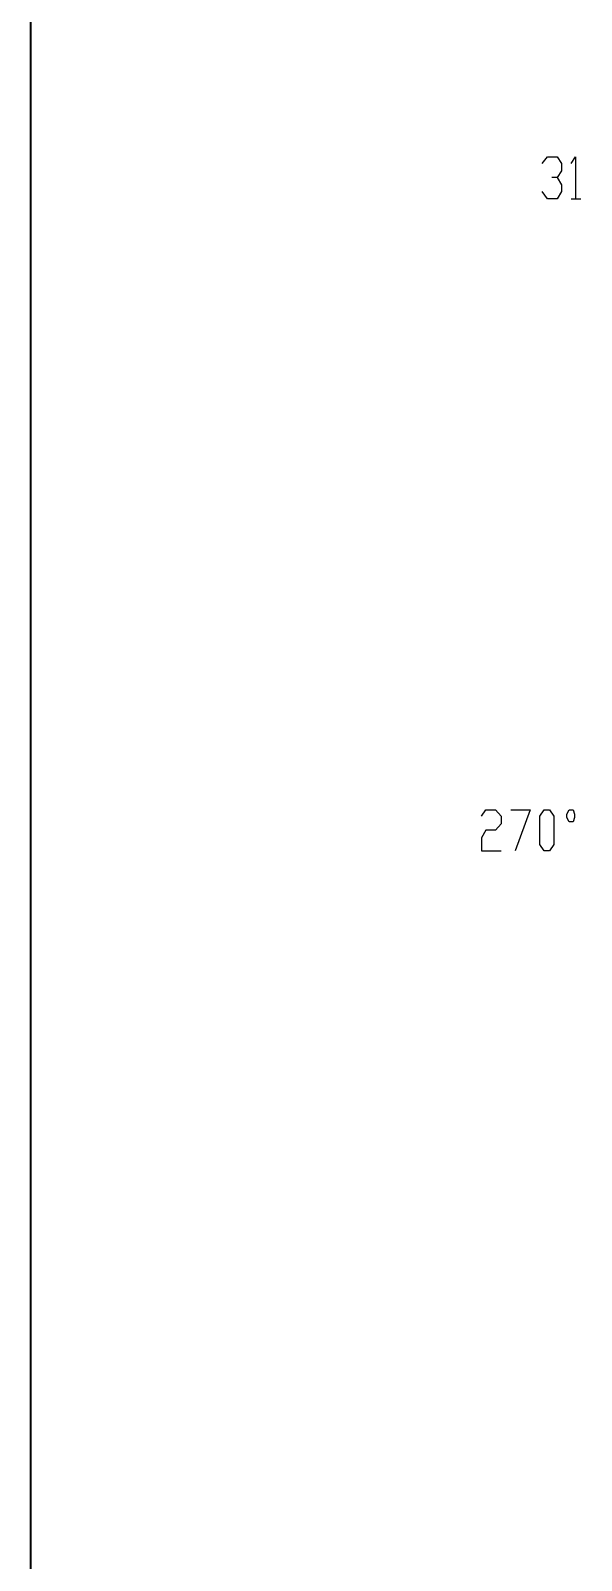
# Model space of a CAD drawing. Header units: millimetres. Extents: x 0 to 822, y 14 to 1153.
# Drawn here: x 43.6 to 135.4, y 148.7 to 403.9 of the extents above; entities that cross this region are included whole.
import ezdxf

# ---------------------------------------------------------------- set-up
doc = ezdxf.new("R2010")
doc.units = ezdxf.units.MM
doc.layers.add('1', color=7, linetype='Continuous')

msp = doc.modelspace()

# ---------------------------------------------------------------- linework, layer by layer
at = {"layer": '1', "color": 0, "lineweight": 40}
msp.add_lwpolyline([(43.56, 14.721732), (819, 14.721732), (819, 1153.221732), (43.56, 1153.221732), (43.56, 14.721732)], dxfattribs=at)
at = {"layer": '1', "color": 0, "lineweight": 25}
for points in [[(128.88, 381.741732), (129.78, 382.821732), (131.4, 382.821732), (132.12, 381.741732), (132.12, 380.481732), (131.4, 379.401732), (130.5, 379.401732)], [(133.74, 381.741732), (134.46, 382.821732), (134.46, 375.801732)], [(131.4, 379.401732), (132.12, 378.141732), (132.12, 377.061732), (131.4, 375.801732), (129.78, 375.801732), (128.88, 377.061732)], [(133.74, 375.801732), (135.36, 375.801732)], [(118.8, 272.841732), (119.52, 273.921732), (121.14, 273.921732), (122.04, 272.841732), (122.04, 271.581732), (121.14, 270.501732), (119.52, 270.501732), (118.8, 269.241732), (118.8, 267.081732), (122.04, 267.081732)], [(123.66, 273.921732), (126.9, 273.921732), (124.38, 267.081732)], [(129.24, 267.081732), (128.52, 268.161732), (128.52, 272.841732), (129.24, 273.921732), (130.14, 273.921732), (130.86, 272.841732), (130.86, 268.161732), (130.14, 267.081732), (129.24, 267.081732)], [(134.1, 273.921732), (134.28, 273.201732), (134.28, 272.661732), (134.1, 271.941732), (133.38, 271.941732), (133.02, 272.661732), (133.02, 273.201732), (133.38, 273.921732), (134.1, 273.921732)]]:
    msp.add_lwpolyline(points, dxfattribs=at)

doc.saveas('drawing.dxf')
